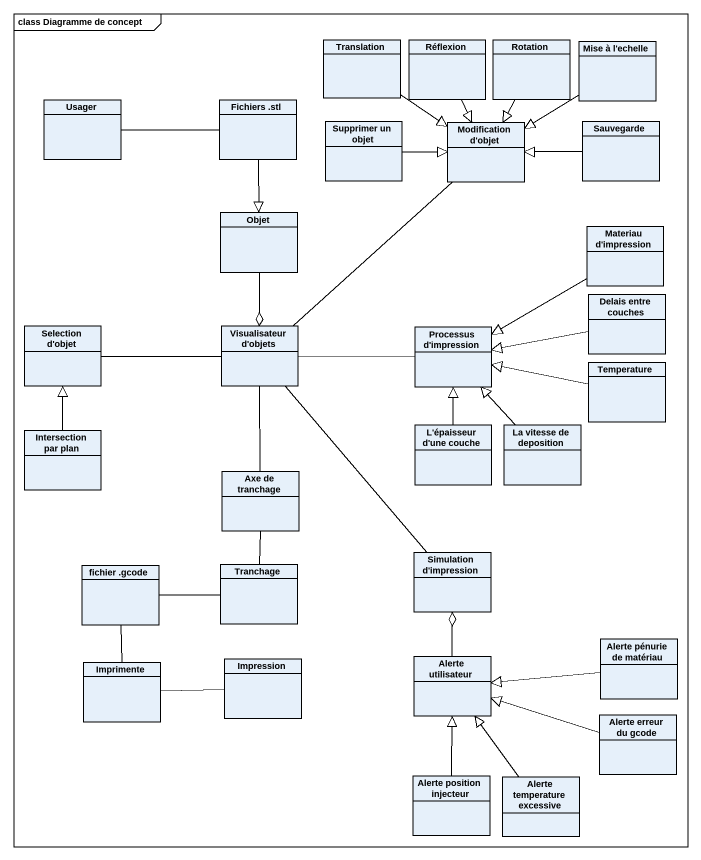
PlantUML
@startuml
mainframe class Diagramme de concept
hide circle
hide empty members
class Translation
class Réflexion
class Rotation
class "Mise à l'echelle" as Mise_à_l_echelle
class Usager
class "Fichiers .stl" as Fichiers_stl
class "Supprimer un objet" as Supprimer_un_objet
class "Modification d'objet" as Modification_d_objet
class Sauvegarde
class Objet
class "Materiau d'impression" as Materiau_d_impression
class "Delais entre couches" as Delais_entre_couches
class "Selection d'objet" as Selection_d_objet
class "Visualisateur d'objets" as Visualisateur_d_objets
class "Processus d'impression" as Processus_d_impression
class Temperature
class "Intersection par plan" as Intersection_par_plan
class "L'épaisseur d'une couche" as L_épaisseur_d_une_couche
class "La vitesse de deposition" as La_vitesse_de_deposition
class "Axe de tranchage" as Axe_de_tranchage
class "Simulation d'impression" as Simulation_d_impression
class "fichier .gcode" as fichier_gcode
class Tranchage
class Imprimente
class Impression
class "Alerte utilisateur" as Alerte_utilisateur
class "Alerte pénurie de matériau" as Alerte_pénurie_de_matériau
class "Alerte erreur du gcode" as Alerte_erreur_du_gcode
class "Alerte position injecteur" as Alerte_position_injecteur
class "Alerte temperature excessive" as Alerte_temperature_excessive
Translation --|> Modification_d_objet
Réflexion --|> Modification_d_objet
Rotation --|> Modification_d_objet
Mise_à_l_echelle --|> Modification_d_objet
Usager -right- Fichiers_stl
Fichiers_stl --|> Objet
Supprimer_un_objet -right-|> Modification_d_objet
Modification_d_objet -- Visualisateur_d_objets
Sauvegarde -left-|> Modification_d_objet
Objet --o Visualisateur_d_objets
Materiau_d_impression -left-|> Processus_d_impression
Delais_entre_couches -left-|> Processus_d_impression
Selection_d_objet -right- Visualisateur_d_objets
Visualisateur_d_objets -right- Processus_d_impression
Visualisateur_d_objets -- Simulation_d_impression
Temperature -left-|> Processus_d_impression
Intersection_par_plan -up-|> Selection_d_objet
L_épaisseur_d_une_couche -up-|> Processus_d_impression
La_vitesse_de_deposition -up-|> Processus_d_impression
Axe_de_tranchage -up- Visualisateur_d_objets
Axe_de_tranchage -- Tranchage
fichier_gcode -right- Tranchage
fichier_gcode -- Imprimente
Impression -left- Imprimente
Alerte_utilisateur -up-o Simulation_d_impression
Alerte_pénurie_de_matériau -left-|> Alerte_utilisateur
Alerte_erreur_du_gcode -left-|> Alerte_utilisateur
Alerte_position_injecteur -up-|> Alerte_utilisateur
Alerte_temperature_excessive -up-|> Alerte_utilisateur
@enduml
